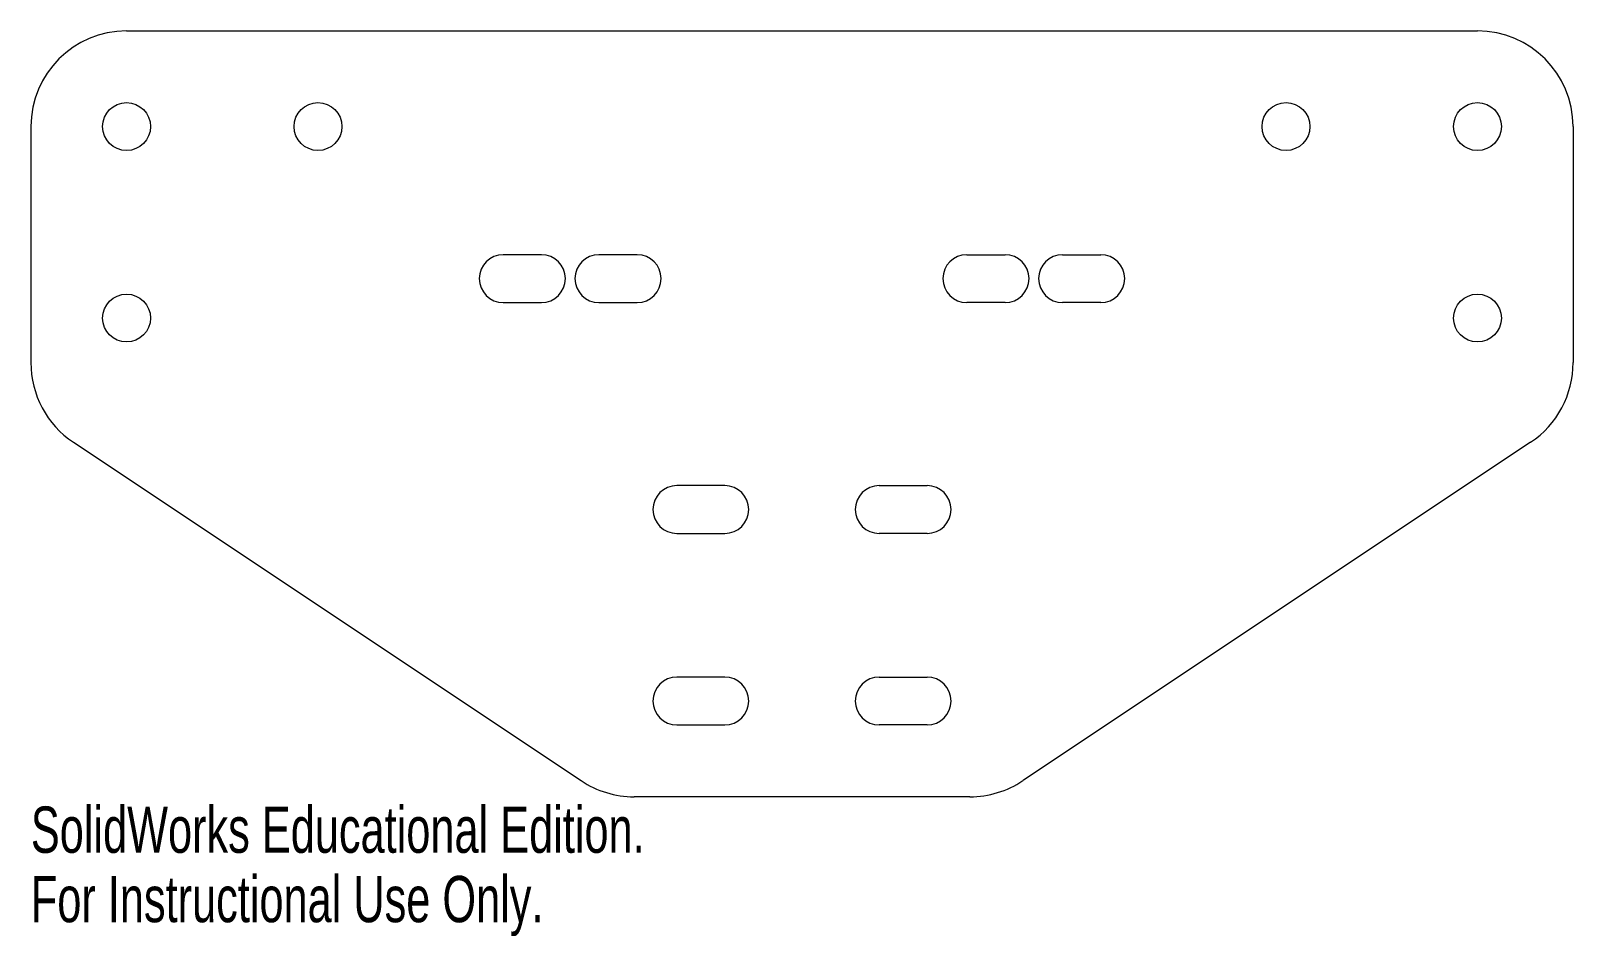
# Model space of a CAD drawing. Header units: millimetres. Extents: x -5.9 to 10.2, y -8.2 to 1.3.
import ezdxf

# ---------------------------------------------------------------- set-up
doc = ezdxf.new("R2010")
doc.units = ezdxf.units.MM
doc.styles.add('SLDTEXTSTYLE0', font='TXT', dxfattribs={"width": 0.7})

msp = doc.modelspace()

# ---------------------------------------------------------------- linework, layer by layer
at = {"color": 7, "linetype": 'Continuous', "lineweight": 15}
for p, q in [((-4.885, 1.288), (9.229, 1.288)), ((-5.885, 0.288), (-5.885, -2.177)), ((10.229, 0.288), (10.229, -2.177)), ((-0.55, -1.05), (-0.95, -1.05)), ((0.45, -1.05), (0.05, -1.05)), ((3.894, -1.05), (4.294, -1.05)), ((4.894, -1.05), (5.294, -1.05)), ((-0.95, -1.55), (-0.55, -1.55)), ((0.05, -1.55), (0.45, -1.55)), ((4.294, -1.55), (3.894, -1.55)), ((5.294, -1.55), (4.894, -1.55)), ((-5.44, -3.009), (-0.137, -6.544)), ((9.784, -3.009), (4.481, -6.544)), ((1.365, -3.462), (0.865, -3.462)), ((2.979, -3.462), (3.479, -3.462)), ((0.865, -3.962), (1.365, -3.962)), ((3.479, -3.962), (2.979, -3.962)), ((1.365, -5.462), (0.865, -5.462)), ((2.979, -5.462), (3.479, -5.462)), ((0.865, -5.962), (1.365, -5.962)), ((3.479, -5.962), (2.979, -5.962)), ((3.926, -6.712), (0.418, -6.712))]:
    msp.add_line(p, q, dxfattribs=at)
for centre in [(-4.885, 0.288), (-2.885, 0.288), (7.229, 0.288), (9.229, 0.288), (-4.885, -1.712), (9.229, -1.712)]:
    msp.add_circle(centre, 0.25, dxfattribs=at)
for centre, radius, start, end in [((-4.885, 0.288), 1, 90, 180), ((9.229, 0.288), 1, 0, 90), ((-0.95, -1.3), 0.25, 90, 270), ((-0.55, -1.3), 0.25, 270, 90), ((0.05, -1.3), 0.25, 90, 270), ((0.45, -1.3), 0.25, 270, 90), ((3.894, -1.3), 0.25, 90, 270), ((4.294, -1.3), 0.25, 270, 90), ((4.894, -1.3), 0.25, 90, 270), ((5.294, -1.3), 0.25, 270, 90), ((-4.885, -2.177), 1, 180, 236.3099), ((9.229, -2.177), 1, 303.6901, 0), ((0.865, -3.712), 0.25, 90, 270), ((1.365, -3.712), 0.25, 270, 90), ((2.979, -3.712), 0.25, 90, 270), ((3.479, -3.712), 0.25, 270, 90), ((0.865, -5.712), 0.25, 90, 270), ((1.365, -5.712), 0.25, 270, 90), ((2.979, -5.712), 0.25, 90, 270), ((3.479, -5.712), 0.25, 270, 90), ((0.418, -5.712), 1, 236.3099, 270), ((3.926, -5.712), 1, 270, 303.6901)]:
    msp.add_arc(centre, radius, start, end, dxfattribs=at)

# ---------------------------------------------------------------- texts
at = {"color": 7, "linetype": 'Continuous', "char_height": 0.48336, "attachment_point": 1, "style": 'SLDTEXTSTYLE0'}
for s, insert in [('SolidWorks Educational Edition.', (-5.885, -6.814)), ('For Instructional Use Only.', (-5.885, -7.539))]:
    msp.add_mtext(s, dxfattribs=dict(at, insert=insert))

doc.saveas('drawing.dxf')
